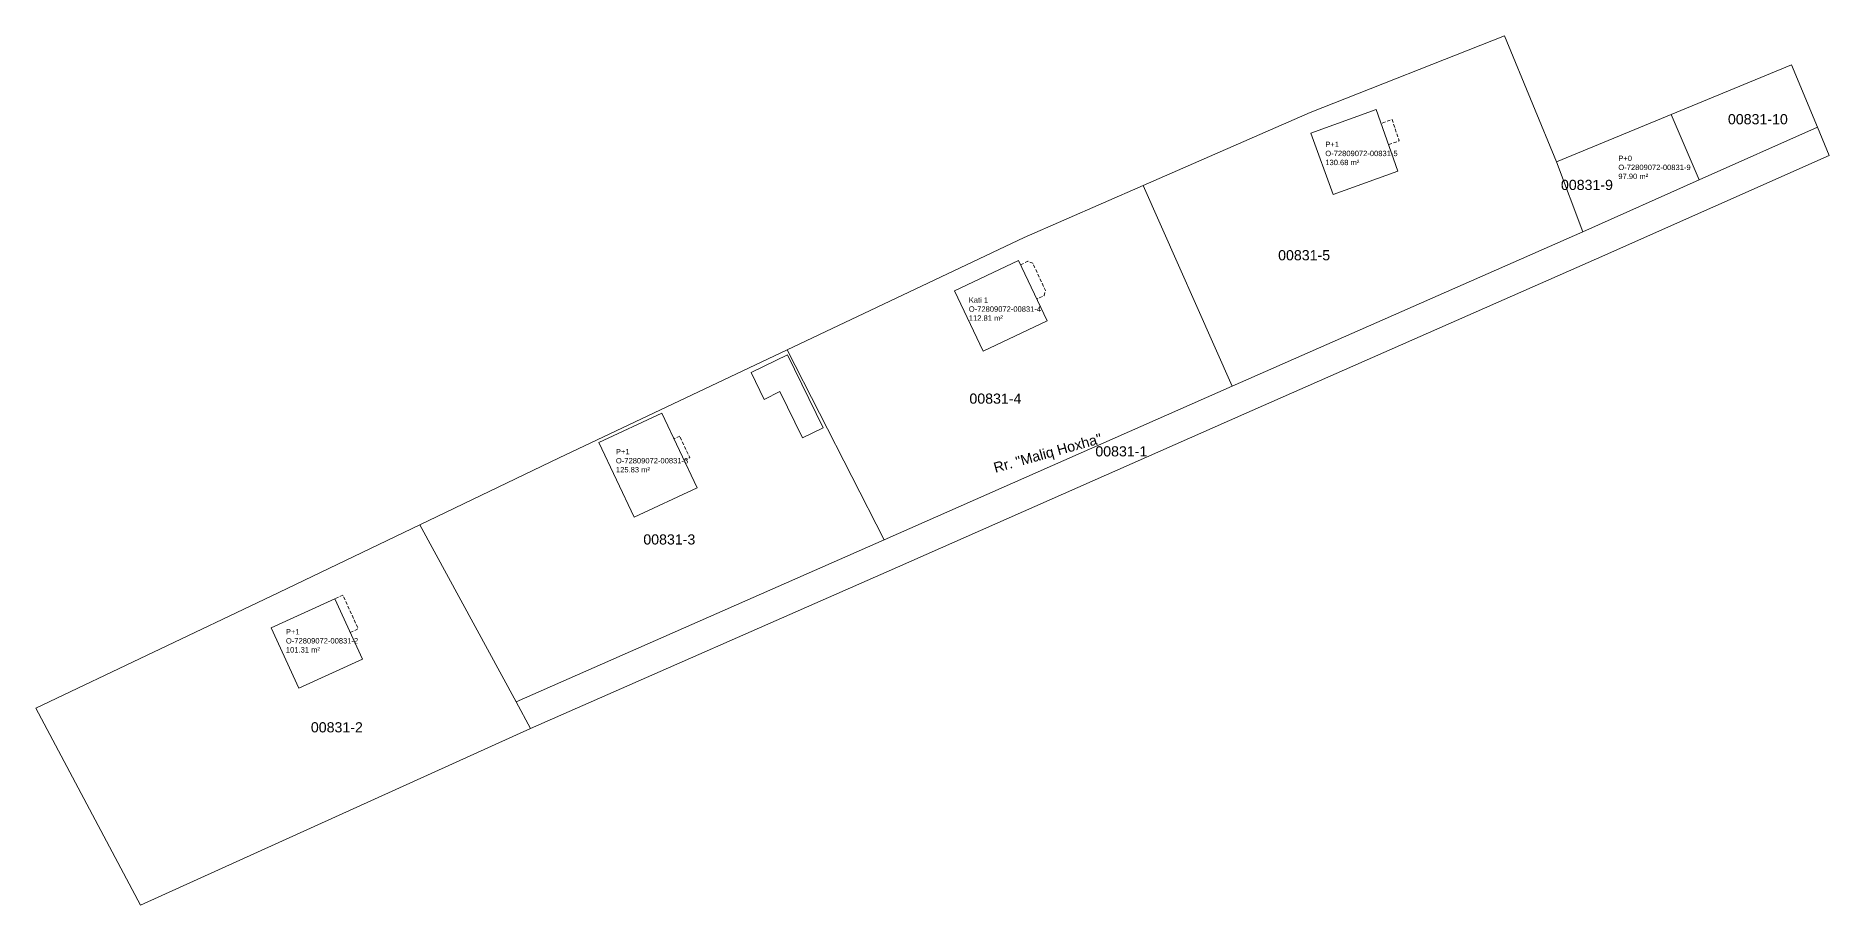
# Model space of a CAD drawing. Header units: metres. Extents: x 7507772 to 7508037, y 4699705 to 4699833.
import ezdxf

# ---------------------------------------------------------------- set-up
doc = ezdxf.new("R2010")
doc.units = ezdxf.units.M
doc.linetypes.add('DASHED', pattern=[0.75, 0.5, -0.25])
for name, color, linetype, lineweight in [('etazha', 7, 'Continuous', 0), ('Etazha 0 terasa', 6, 'Continuous', 0), ('kati 1', 5, 'Continuous', 0), ('Parcela kadastrale', 7, 'Continuous', 0)]:
    doc.layers.add(name, color=color, linetype=linetype, lineweight=lineweight)
doc.layers.add('kati 1 terasat', color=7, linetype='DASHED', lineweight=0, true_color=0xab2197)
doc.styles.get("Standard").update_dxf_attribs({"font": 'arial.ttf'})

msp = doc.modelspace()

# ---------------------------------------------------------------- linework, layer by layer
at = {"layer": 'Etazha 0 terasa', "flags": 128}
msp.add_lwpolyline([(7507888.57, 4699775.19), (7507883.3, 4699786), (7507877.91, 4699783.37), (7507879.82, 4699779.4), (7507882.17, 4699780.56), (7507885.51, 4699773.7), (7507888.57, 4699775.19)], dxfattribs=at)
at = {"layer": 'kati 1', "flags": 128}
msp.add_lwpolyline([(7507970.35, 4699822.26), (7507960.69, 4699818.78), (7507963.97, 4699809.7), (7507973.54, 4699813.16), (7507970.35, 4699822.26)], dxfattribs=at)
for points, elevation in [([(7507917.43, 4699799.94), (7507907.97, 4699795.47), (7507912.21, 4699786.54), (7507921.67, 4699791.01), (7507917.43, 4699799.94)], 602.04), ([(7507816.33, 4699749.9), (7507806.95, 4699745.62), (7507811.02, 4699736.7), (7507820.43, 4699740.99), (7507816.33, 4699749.9)], 601.5)]:
    msp.add_lwpolyline(points, dxfattribs=dict(at, elevation=elevation))
msp.add_lwpolyline([(7507855.38, 4699773.01), (7507860.6, 4699761.97), (7507869.94, 4699766.33), (7507864.72, 4699777.36)], close=True, dxfattribs=at)
at = {"layer": 'kati 1 terasat', "flags": 128}
for points in [[(7507972.19, 4699817.1), (7507973.74, 4699817.65), (7507972.67, 4699820.8), (7507971.07, 4699820.23)], [(7507867.37, 4699773.97), (7507866.52, 4699773.57)], [(7507868.01, 4699770.4), (7507868.83, 4699770.79), (7507867.33, 4699773.96)]]:
    msp.add_lwpolyline(points, dxfattribs=at)
for points, elevation in [([(7507917.74, 4699799.3), (7507918.82, 4699799.83), (7507919.54, 4699799.53), (7507919.82, 4699798.96), (7507919.82, 4699798.96), (7507921.17, 4699796.07), (7507921.44, 4699795.5), (7507921.22, 4699794.75), (7507920.14, 4699794.25)], 602.04), ([(7507818.62, 4699744.93), (7507819.81, 4699745.47), (7507817.53, 4699750.45), (7507816.33, 4699749.9)], 601.5)]:
    msp.add_lwpolyline(points, dxfattribs=dict(at, elevation=elevation))
at = {"layer": 'Parcela kadastrale', "flags": 128}
for points in [[(7507935.88, 4699811.04), (7507960.57, 4699821.85), (7507989.3, 4699833.18), (7507993.51, 4699823.01), (7507997.01, 4699814.53), (7508000.87, 4699804.21), (7507949.01, 4699781.35), (7507935.88, 4699811.04)], [(7508031.76, 4699828.9), (7508035.58, 4699819.66), (7508018.09, 4699811.87), (7508013.95, 4699821.54), (7508031.76, 4699828.9)], [(7508018.09, 4699811.87), (7508000.87, 4699804.21), (7507997.01, 4699814.53), (7508013.95, 4699821.54), (7508018.09, 4699811.87)], [(7508035.58, 4699819.66), (7508037.31, 4699815.49), (7508002.93, 4699800.21), (7507950.78, 4699777.2), (7507899.56, 4699754.61), (7507845.3, 4699730.71), (7507843.16, 4699734.66), (7507897.59, 4699758.65), (7507949.01, 4699781.35), (7508000.87, 4699804.21), (7508018.09, 4699811.87), (7508035.58, 4699819.66)], [(7507883.22, 4699786.73), (7507918.29, 4699803.34), (7507935.88, 4699811.04), (7507949.01, 4699781.35), (7507897.59, 4699758.65), (7507883.22, 4699786.73)], [(7507828.93, 4699760.86), (7507849.5, 4699770.75), (7507883.22, 4699786.73), (7507897.59, 4699758.65), (7507843.16, 4699734.66), (7507828.93, 4699760.86)], [(7507787.6, 4699704.59), (7507772.13, 4699733.73), (7507806.95, 4699750.3), (7507828.93, 4699760.86), (7507843.16, 4699734.66), (7507845.3, 4699730.71), (7507787.6, 4699704.59)]]:
    msp.add_lwpolyline(points, dxfattribs=at)

# ---------------------------------------------------------------- texts
at = {"layer": 'etazha'}
msp.add_text('Rr. "Maliq Hoxha" ', height=1.5, rotation=15.5673, dxfattribs=at).set_placement((7507914.01, 4699768.54))
at = {"layer": 'Parcela kadastrale'}
for s, p in [('00831-10', (7508022.34, 4699820.1)), ('00831-9', (7507997.65, 4699810.38)), ('00831-5', (7507955.83, 4699799.98)), ('00831-4', (7507910.18, 4699778.77)), ('00831-1', (7507928.8, 4699770.97)), ('00831-3', (7507861.96, 4699757.94)), ('00831-2', (7507812.8, 4699730.15))]:
    msp.add_text(s, height=1.5, dxfattribs=at).set_placement(p)
at = {"layer": 'Parcela kadastrale', "char_height": 0.8, "width": 10.8078, "attachment_point": 1}
for s, insert in [('P+1  \\PO-72809072-00831-5  \\P130.68 m²', (7507962.81, 4699817.52)), ('P+0  \\PO-72809072-00831-9  \\P97.90 m²', (7508006.14, 4699815.46)), ('Kati 1\\PO-72809072-00831-4\\P112.81 m²', (7507910.09, 4699794.5, 598.43)), ('P+1  \\PO-72809072-00831-3  \\P125.83 m²', (7507857.91, 4699772.07)), ('P+1  \\PO-72809072-00831-2  \\P101.31 m²', (7507809.11, 4699745.43))]:
    msp.add_mtext(s, dxfattribs=dict(at, insert=insert))

doc.saveas('drawing.dxf')
